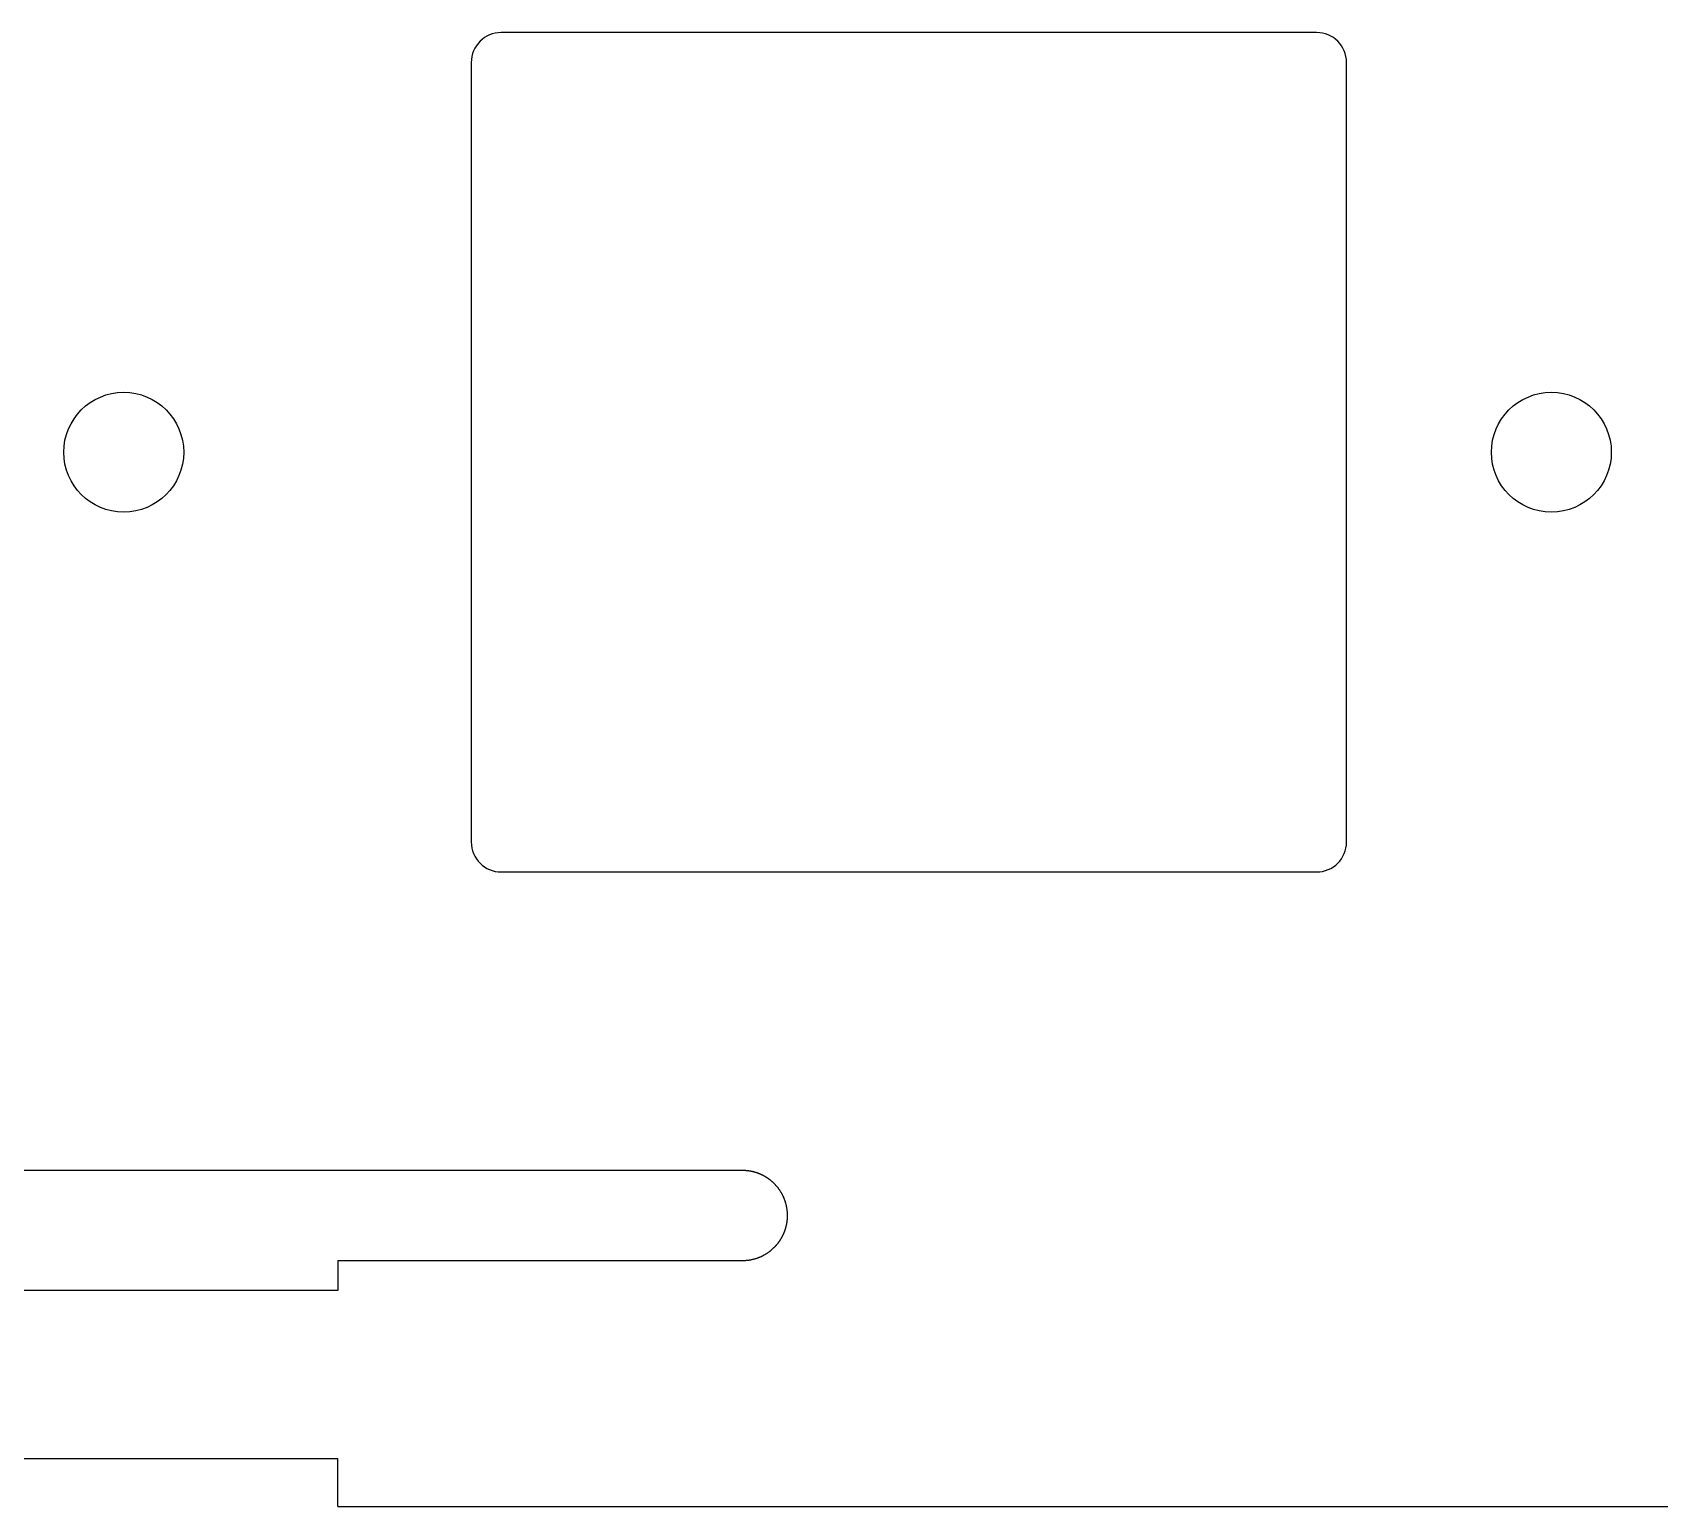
# Model space of a CAD drawing. Header units: millimetres. Extents: x -11 to 340, y -118 to 18.
# Drawn here: x 13.96 to 41.09, y -117.6 to -93.01 of the extents above; entities that cross this region are included whole.
import ezdxf

# ---------------------------------------------------------------- set-up
doc = ezdxf.new("R2010")
doc.units = ezdxf.units.MM
doc.header["$MEASUREMENT"] = 0
doc.layers.get('0').update_dxf_attribs({"linetype": 'CONTINUOUS'})
doc.layers.add('BLACK', color=7, linetype='CONTINUOUS')

msp = doc.modelspace()

# ---------------------------------------------------------------- linework, layer by layer
msp.add_lwpolyline([(21.275, -93.5125), (21.275, -106.5125, 0.414212391), (21.775, -107.0125), (35.375, -107.0125, 0.414213562), (35.875, -106.5125), (35.875, -93.5125, 0.414213562), (35.375, -93.0125), (21.775, -93.0125, 0.414212391)], format="xyb", close=True)
for centre in [(15.478125, -100.0125), (39.290625, -100.0125)]:
    msp.add_circle(centre, 1)
at = {"layer": 'BLACK', "linetype": 'Continuous'}
for p, q in [((25.8, -111.9925), (1.82757, -111.9925)), ((25.800797, -111.9925), (25.8, -111.9925)), ((25.804714, -111.992515), (25.800797, -111.9925)), ((25.808626, -111.992549), (25.804714, -111.992515)), ((25.812539, -111.992603), (25.808626, -111.992549)), ((25.816447, -111.992677), (25.812539, -111.992603)), ((25.820354, -111.992771), (25.816447, -111.992677)), ((25.824257, -111.992885), (25.820354, -111.992771)), ((25.828159, -111.993019), (25.824257, -111.992885)), ((25.832056, -111.993173), (25.828159, -111.993019)), ((25.835954, -111.993347), (25.832056, -111.993173)), ((25.839846, -111.99354), (25.835954, -111.993347)), ((25.843737, -111.993754), (25.839846, -111.99354)), ((25.847623, -111.993988), (25.843737, -111.993754)), ((25.851509, -111.994241), (25.847623, -111.993988)), ((25.85539, -111.994514), (25.851509, -111.994241)), ((25.85927, -111.994808), (25.85539, -111.994514)), ((25.863144, -111.995121), (25.85927, -111.994808)), ((25.867018, -111.995453), (25.863144, -111.995121)), ((25.870886, -111.995806), (25.867018, -111.995453)), ((25.874753, -111.996179), (25.870886, -111.995806)), ((25.878614, -111.996571), (25.874753, -111.996179)), ((25.882475, -111.996983), (25.878614, -111.996571)), ((25.88633, -111.997415), (25.882475, -111.996983)), ((25.890183, -111.997866), (25.88633, -111.997415)), ((25.894031, -111.998338), (25.890183, -111.997866)), ((25.897878, -111.998829), (25.894031, -111.998338)), ((25.901718, -111.99934), (25.897878, -111.998829)), ((25.905558, -111.99987), (25.901718, -111.99934)), ((25.909391, -112.00042), (25.905558, -111.99987)), ((25.913222, -112.00099), (25.909391, -112.00042)), ((25.917048, -112.00158), (25.913222, -112.00099)), ((25.920871, -112.002189), (25.917048, -112.00158)), ((25.924689, -112.002818), (25.920871, -112.002189)), ((25.928504, -112.003466), (25.924689, -112.002818)), ((25.932313, -112.004134), (25.928504, -112.003466)), ((25.936121, -112.004822), (25.932313, -112.004134)), ((25.939921, -112.005529), (25.936121, -112.004822)), ((25.94372, -112.006256), (25.939921, -112.005529)), ((25.947512, -112.007002), (25.94372, -112.006256)), ((25.951301, -112.007768), (25.947512, -112.007002)), ((25.955084, -112.008553), (25.951301, -112.007768)), ((25.958865, -112.009358), (25.955084, -112.008553)), ((25.962638, -112.010182), (25.958865, -112.009358)), ((25.966409, -112.011026), (25.962638, -112.010182)), ((25.970173, -112.011889), (25.966409, -112.011026)), ((25.973934, -112.012772), (25.970173, -112.011889)), ((25.977688, -112.013674), (25.973934, -112.012772)), ((25.98144, -112.014596), (25.977688, -112.013674)), ((25.985183, -112.015536), (25.98144, -112.014596)), ((25.988924, -112.016496), (25.985183, -112.015536)), ((25.992658, -112.017476), (25.988924, -112.016496)), ((25.996388, -112.018475), (25.992658, -112.017476)), ((26.000111, -112.019492), (25.996388, -112.018475)), ((26.00383, -112.02053), (26.000111, -112.019492)), ((26.007542, -112.021586), (26.00383, -112.02053)), ((26.01125, -112.022662), (26.007542, -112.021586)), ((26.01495, -112.023757), (26.01125, -112.022662)), ((26.018647, -112.024871), (26.01495, -112.023757)), ((26.022336, -112.026004), (26.018647, -112.024871)), ((26.026021, -112.027157), (26.022336, -112.026004)), ((26.029697, -112.028328), (26.026021, -112.027157)), ((26.03337, -112.029519), (26.029697, -112.028328)), ((26.037035, -112.030728), (26.03337, -112.029519)), ((26.040695, -112.031957), (26.037035, -112.030728)), ((26.044347, -112.033204), (26.040695, -112.031957)), ((26.047994, -112.034471), (26.044347, -112.033204)), ((26.051633, -112.035756), (26.047994, -112.034471)), ((26.055268, -112.037061), (26.051633, -112.035756)), ((26.058894, -112.038384), (26.055268, -112.037061)), ((26.062515, -112.039726), (26.058894, -112.038384)), ((26.066127, -112.041087), (26.062515, -112.039726)), ((26.069734, -112.042467), (26.066127, -112.041087)), ((26.073332, -112.043865), (26.069734, -112.042467)), ((26.076926, -112.045282), (26.073332, -112.043865)), ((26.08051, -112.046718), (26.076926, -112.045282)), ((26.084088, -112.048173), (26.08051, -112.046718)), ((26.087658, -112.049646), (26.084088, -112.048173)), ((26.091222, -112.051138), (26.087658, -112.049646)), ((26.094777, -112.052648), (26.091222, -112.051138)), ((26.098326, -112.054177), (26.094777, -112.052648)), ((26.101865, -112.055724), (26.098326, -112.054177)), ((26.105399, -112.057291), (26.101865, -112.055724)), ((26.108922, -112.058875), (26.105399, -112.057291)), ((26.11244, -112.060478), (26.108922, -112.058875)), ((26.115948, -112.062098), (26.11244, -112.060478)), ((26.11945, -112.063738), (26.115948, -112.062098)), ((26.122941, -112.065395), (26.11945, -112.063738)), ((26.126426, -112.067072), (26.122941, -112.065395)), ((26.129901, -112.068765), (26.126426, -112.067072)), ((26.133369, -112.070478), (26.129901, -112.068765)), ((26.136827, -112.072208), (26.133369, -112.070478)), ((26.140278, -112.073957), (26.136827, -112.072208)), ((26.143719, -112.075723), (26.140278, -112.073957)), ((26.147153, -112.077507), (26.143719, -112.075723)), ((26.150576, -112.079309), (26.147153, -112.077507)), ((26.153991, -112.08113), (26.150576, -112.079309)), ((26.157396, -112.082967), (26.153991, -112.08113)), ((26.160793, -112.084824), (26.157396, -112.082967)), ((26.16418, -112.086697), (26.160793, -112.084824)), ((26.167558, -112.088588), (26.16418, -112.086697)), ((26.170926, -112.090497), (26.167558, -112.088588)), ((26.174286, -112.092424), (26.170926, -112.090497)), ((26.177634, -112.094368), (26.174286, -112.092424)), ((26.180974, -112.096329), (26.177634, -112.094368)), ((26.184303, -112.098308), (26.180974, -112.096329)), ((26.187624, -112.100305), (26.184303, -112.098308)), ((26.190933, -112.102318), (26.187624, -112.100305)), ((26.194233, -112.10435), (26.190933, -112.102318)), ((26.197522, -112.106398), (26.194233, -112.10435)), ((26.200802, -112.108463), (26.197522, -112.106398)), ((26.20407, -112.110546), (26.200802, -112.108463)), ((26.207329, -112.112646), (26.20407, -112.110546)), ((26.210577, -112.114762), (26.207329, -112.112646)), ((26.213814, -112.116896), (26.210577, -112.114762)), ((26.21704, -112.119046), (26.213814, -112.116896)), ((26.220256, -112.121214), (26.21704, -112.119046)), ((26.223461, -112.123398), (26.220256, -112.121214)), ((26.226655, -112.125599), (26.223461, -112.123398)), ((26.229837, -112.127816), (26.226655, -112.125599)), ((26.233009, -112.13005), (26.229837, -112.127816)), ((26.236169, -112.1323), (26.233009, -112.13005)), ((26.239318, -112.134568), (26.236169, -112.1323)), ((26.242455, -112.136851), (26.239318, -112.134568)), ((26.245581, -112.139151), (26.242455, -112.136851)), ((26.248695, -112.141467), (26.245581, -112.139151)), ((26.251797, -112.143799), (26.248695, -112.141467)), ((26.254888, -112.146148), (26.251797, -112.143799)), ((26.257967, -112.148512), (26.254888, -112.146148)), ((26.261033, -112.150893), (26.257967, -112.148512)), ((26.264088, -112.153289), (26.261033, -112.150893)), ((26.26713, -112.155701), (26.264088, -112.153289)), ((26.27016, -112.15813), (26.26713, -112.155701)), ((26.273177, -112.160573), (26.27016, -112.15813)), ((26.276183, -112.163033), (26.273177, -112.160573)), ((26.279175, -112.165508), (26.276183, -112.163033)), ((26.282155, -112.167998), (26.279175, -112.165508)), ((26.285123, -112.170504), (26.282155, -112.167998)), ((26.288077, -112.173026), (26.285123, -112.170504)), ((26.291019, -112.175562), (26.288077, -112.173026)), ((26.293947, -112.178114), (26.291019, -112.175562)), ((26.296863, -112.180681), (26.293947, -112.178114)), ((26.299765, -112.183263), (26.296863, -112.180681)), ((26.302654, -112.18586), (26.299765, -112.183263)), ((26.30553, -112.188472), (26.302654, -112.18586)), ((26.308392, -112.191099), (26.30553, -112.188472)), ((26.311241, -112.19374), (26.308392, -112.191099)), ((26.314076, -112.196397), (26.311241, -112.19374)), ((26.316898, -112.199067), (26.314076, -112.196397)), ((26.319705, -112.201753), (26.316898, -112.199067)), ((26.322499, -112.204452), (26.319705, -112.201753)), ((26.325279, -112.207166), (26.322499, -112.204452)), ((26.328045, -112.209895), (26.325279, -112.207166)), ((26.330797, -112.212637), (26.328045, -112.209895)), ((26.336258, -112.218165), (26.330797, -112.212637)), ((26.341662, -112.223748), (26.336258, -112.218165)), ((26.347008, -112.229386), (26.341662, -112.223748)), ((26.352295, -112.235078), (26.347008, -112.229386)), ((26.357522, -112.240824), (26.352295, -112.235078)), ((26.36269, -112.246624), (26.357522, -112.240824)), ((26.367798, -112.252475), (26.36269, -112.246624)), ((26.372844, -112.258379), (26.367798, -112.252475)), ((26.377829, -112.264333), (26.372844, -112.258379)), ((26.382751, -112.270337), (26.377829, -112.264333)), ((26.387611, -112.276391), (26.382751, -112.270337)), ((26.392407, -112.282494), (26.387611, -112.276391)), ((26.39714, -112.288645), (26.392407, -112.282494)), ((26.401807, -112.294843), (26.39714, -112.288645)), ((26.40641, -112.301087), (26.401807, -112.294843)), ((26.410948, -112.307378), (26.40641, -112.301087)), ((26.415419, -112.313714), (26.410948, -112.307378)), ((26.419824, -112.320094), (26.415419, -112.313714)), ((26.424162, -112.326517), (26.419824, -112.320094)), ((26.428432, -112.332984), (26.424162, -112.326517)), ((26.432634, -112.339493), (26.428432, -112.332984)), ((26.436769, -112.346044), (26.432634, -112.339493)), ((26.440834, -112.352635), (26.436769, -112.346044)), ((26.44483, -112.359266), (26.440834, -112.352635)), ((26.448756, -112.365936), (26.44483, -112.359266)), ((26.452613, -112.372645), (26.448756, -112.365936)), ((26.456399, -112.379392), (26.452613, -112.372645)), ((26.460114, -112.386176), (26.456399, -112.379392)), ((26.463757, -112.392996), (26.460114, -112.386176)), ((26.46733, -112.399852), (26.463757, -112.392996)), ((26.47083, -112.406743), (26.46733, -112.399852)), ((26.474258, -112.413668), (26.47083, -112.406743)), ((26.477614, -112.420627), (26.474258, -112.413668)), ((26.480896, -112.427618), (26.477614, -112.420627)), ((26.484106, -112.434642), (26.480896, -112.427618)), ((26.487242, -112.441697), (26.484106, -112.434642)), ((26.490304, -112.448782), (26.487242, -112.441697)), ((26.493292, -112.455898), (26.490304, -112.448782)), ((26.496206, -112.463043), (26.493292, -112.455898)), ((26.499045, -112.470217), (26.496206, -112.463043)), ((26.501809, -112.477419), (26.499045, -112.470217)), ((26.504499, -112.484648), (26.501809, -112.477419)), ((26.507112, -112.491903), (26.504499, -112.484648)), ((26.509651, -112.499185), (26.507112, -112.491903)), ((26.512113, -112.506493), (26.509651, -112.499185)), ((26.5145, -112.513825), (26.512113, -112.506493)), ((26.51681, -112.521181), (26.5145, -112.513825)), ((26.519045, -112.528561), (26.51681, -112.521181)), ((26.521202, -112.535964), (26.519045, -112.528561)), ((26.523283, -112.543389), (26.521202, -112.535964)), ((26.525287, -112.550836), (26.523283, -112.543389)), ((26.527214, -112.558304), (26.525287, -112.550836)), ((26.529064, -112.565792), (26.527214, -112.558304)), ((26.530836, -112.573301), (26.529064, -112.565792)), ((26.532531, -112.580829), (26.530836, -112.573301)), ((26.534148, -112.588376), (26.532531, -112.580829)), ((26.535687, -112.595941), (26.534148, -112.588376)), ((26.537149, -112.603524), (26.535687, -112.595941)), ((26.538532, -112.611124), (26.537149, -112.603524)), ((26.539837, -112.618741), (26.538532, -112.611124)), ((26.535498, -112.890012), (26.536244, -112.88622)), ((26.536244, -112.88622), (26.536971, -112.882421)), ((26.536971, -112.882421), (26.537678, -112.878621)), ((26.537678, -112.878621), (26.538366, -112.874814)), ((26.538366, -112.874814), (26.539034, -112.871005)), ((26.539034, -112.871005), (26.539682, -112.867189)), ((26.539682, -112.867189), (26.540311, -112.863372)), ((26.541064, -112.626375), (26.539837, -112.618741)), ((26.540311, -112.863372), (26.54092, -112.859548)), ((26.54092, -112.859548), (26.54151, -112.855723)), ((26.542213, -112.634024), (26.541064, -112.626375)), ((26.54151, -112.855723), (26.54208, -112.851891)), ((26.54208, -112.851891), (26.54263, -112.848058)), ((26.543283, -112.641688), (26.542213, -112.634024)), ((26.54263, -112.848058), (26.54316, -112.844219)), ((26.54316, -112.844219), (26.543671, -112.840378)), ((26.544274, -112.649367), (26.543283, -112.641688)), ((26.543671, -112.840378), (26.544162, -112.836531)), ((26.544162, -112.836531), (26.544634, -112.832684)), ((26.545187, -112.65706), (26.544274, -112.649367)), ((26.544634, -112.832684), (26.545085, -112.82883)), ((26.545085, -112.82883), (26.545517, -112.824975)), ((26.546021, -112.664768), (26.545187, -112.65706)), ((26.545517, -112.824975), (26.545929, -112.821115)), ((26.545929, -112.821115), (26.546321, -112.817253)), ((26.546775, -112.672488), (26.546021, -112.664768)), ((26.546321, -112.817253), (26.546694, -112.813386)), ((26.546694, -112.813386), (26.547047, -112.809518)), ((26.547451, -112.680221), (26.546775, -112.672488)), ((26.547047, -112.809518), (26.547379, -112.805644)), ((26.547379, -112.805644), (26.547692, -112.80177)), ((26.548048, -112.687967), (26.547451, -112.680221)), ((26.547692, -112.80177), (26.547986, -112.79789)), ((26.547986, -112.79789), (26.548259, -112.794009)), ((26.548565, -112.695725), (26.548048, -112.687967)), ((26.548259, -112.794009), (26.548512, -112.790124)), ((26.548512, -112.790124), (26.548746, -112.786237)), ((26.549003, -112.703494), (26.548565, -112.695725)), ((26.548746, -112.786237), (26.54896, -112.782346)), ((26.54896, -112.782346), (26.549153, -112.778454)), ((26.549362, -112.711275), (26.549003, -112.703494)), ((26.549153, -112.778454), (26.549327, -112.774557)), ((26.549327, -112.774557), (26.549481, -112.770659)), ((26.549641, -112.719066), (26.549362, -112.711275)), ((26.549481, -112.770659), (26.549615, -112.766757)), ((26.549615, -112.766757), (26.549729, -112.762854)), ((26.54984, -112.726868), (26.549641, -112.719066)), ((26.549729, -112.762854), (26.549823, -112.758947)), ((26.549823, -112.758947), (26.549897, -112.755039)), ((26.54996, -112.734679), (26.54984, -112.726868)), ((26.549897, -112.755039), (26.549951, -112.751127)), ((26.549951, -112.751127), (26.549985, -112.747214)), ((26.55, -112.7425), (26.54996, -112.734679)), ((26.549985, -112.747214), (26.55, -112.743297)), ((26.55, -112.743297), (26.55, -112.7425)), ((26.423454, -113.159541), (26.425604, -113.156315)), ((26.425604, -113.156315), (26.427738, -113.153077)), ((26.427738, -113.153077), (26.429854, -113.14983)), ((26.429854, -113.14983), (26.431954, -113.146571)), ((26.431954, -113.146571), (26.434037, -113.143302)), ((26.434037, -113.143302), (26.436102, -113.140023)), ((26.436102, -113.140023), (26.43815, -113.136734)), ((26.43815, -113.136734), (26.440182, -113.133433)), ((26.440182, -113.133433), (26.442195, -113.130124)), ((26.442195, -113.130124), (26.444192, -113.126804)), ((26.444192, -113.126804), (26.446171, -113.123475)), ((26.446171, -113.123475), (26.448132, -113.120134)), ((26.448132, -113.120134), (26.450076, -113.116786)), ((26.450076, -113.116786), (26.452003, -113.113426)), ((26.452003, -113.113426), (26.453912, -113.110059)), ((26.453912, -113.110059), (26.455803, -113.10668)), ((26.455803, -113.10668), (26.457676, -113.103294)), ((26.457676, -113.103294), (26.459533, -113.099896)), ((26.459533, -113.099896), (26.46137, -113.096491)), ((26.46137, -113.096491), (26.463191, -113.093076)), ((26.463191, -113.093076), (26.464993, -113.089653)), ((26.464993, -113.089653), (26.466777, -113.08622)), ((26.466777, -113.08622), (26.468543, -113.082779)), ((26.468543, -113.082779), (26.470292, -113.079328)), ((26.470292, -113.079328), (26.472022, -113.07587)), ((26.472022, -113.07587), (26.473735, -113.072402)), ((26.473735, -113.072402), (26.475428, -113.068927)), ((26.475428, -113.068927), (26.477105, -113.065442)), ((26.477105, -113.065442), (26.478762, -113.06195)), ((26.478762, -113.06195), (26.480402, -113.058448)), ((26.480402, -113.058448), (26.482022, -113.05494)), ((26.482022, -113.05494), (26.483625, -113.051423)), ((26.483625, -113.051423), (26.485209, -113.047899)), ((26.485209, -113.047899), (26.486776, -113.044365)), ((26.486776, -113.044365), (26.488323, -113.040826)), ((26.488323, -113.040826), (26.489852, -113.037277)), ((26.489852, -113.037277), (26.491362, -113.033722)), ((26.491362, -113.033722), (26.492854, -113.030158)), ((26.492854, -113.030158), (26.494327, -113.026589)), ((26.494327, -113.026589), (26.495782, -113.02301)), ((26.495782, -113.02301), (26.497218, -113.019426)), ((26.497218, -113.019426), (26.498635, -113.015833)), ((26.498635, -113.015833), (26.500033, -113.012234)), ((26.500033, -113.012234), (26.501413, -113.008627)), ((26.501413, -113.008627), (26.502774, -113.005015)), ((26.502774, -113.005015), (26.504116, -113.001394)), ((26.504116, -113.001394), (26.505439, -112.997768)), ((26.505439, -112.997768), (26.506744, -112.994134)), ((26.506744, -112.994134), (26.508029, -112.990495)), ((26.508029, -112.990495), (26.509296, -112.986847)), ((26.509296, -112.986847), (26.510543, -112.983195)), ((26.510543, -112.983195), (26.511772, -112.979535)), ((26.511772, -112.979535), (26.512981, -112.975871)), ((26.512981, -112.975871), (26.514172, -112.972198)), ((26.514172, -112.972198), (26.515343, -112.968521)), ((26.515343, -112.968521), (26.516496, -112.964836)), ((26.516496, -112.964836), (26.517629, -112.961148)), ((26.517629, -112.961148), (26.518743, -112.957451)), ((26.518743, -112.957451), (26.519838, -112.95375)), ((26.519838, -112.95375), (26.520914, -112.950042)), ((26.520914, -112.950042), (26.52197, -112.946331)), ((26.52197, -112.946331), (26.523008, -112.942611)), ((26.523008, -112.942611), (26.524025, -112.938888)), ((26.524025, -112.938888), (26.525024, -112.935158)), ((26.525024, -112.935158), (26.526004, -112.931425)), ((26.526004, -112.931425), (26.526964, -112.927684)), ((26.526964, -112.927684), (26.527904, -112.92394)), ((26.527904, -112.92394), (26.528826, -112.920189)), ((26.528826, -112.920189), (26.529728, -112.916435)), ((26.529728, -112.916435), (26.530611, -112.912673)), ((26.530611, -112.912673), (26.531474, -112.908909)), ((26.531474, -112.908909), (26.532318, -112.905138)), ((26.532318, -112.905138), (26.533142, -112.901365)), ((26.533142, -112.901365), (26.533947, -112.897584)), ((26.533947, -112.897584), (26.534732, -112.893802)), ((26.534732, -112.893802), (26.535498, -112.890012)), ((26.093718, -113.432804), (26.100804, -113.429742)), ((26.100804, -113.429742), (26.107859, -113.426606)), ((26.107859, -113.426606), (26.114882, -113.423397)), ((26.114882, -113.423397), (26.121873, -113.420114)), ((26.121873, -113.420114), (26.128832, -113.416758)), ((26.128832, -113.416758), (26.135757, -113.41333)), ((26.135757, -113.41333), (26.142648, -113.40983)), ((26.142648, -113.40983), (26.149504, -113.406258)), ((26.149504, -113.406258), (26.156324, -113.402614)), ((26.156324, -113.402614), (26.163108, -113.398899)), ((26.163108, -113.398899), (26.169855, -113.395113)), ((26.169855, -113.395113), (26.176564, -113.391256)), ((26.176564, -113.391256), (26.183234, -113.38733)), ((26.183234, -113.38733), (26.189866, -113.383334)), ((26.189866, -113.383334), (26.196457, -113.379269)), ((26.196457, -113.379269), (26.203007, -113.375135)), ((26.203007, -113.375135), (26.209516, -113.370932)), ((26.209516, -113.370932), (26.215983, -113.366662)), ((26.215983, -113.366662), (26.222407, -113.362324)), ((26.222407, -113.362324), (26.228787, -113.357919)), ((26.228787, -113.357919), (26.235122, -113.353448)), ((26.235122, -113.353448), (26.241413, -113.34891)), ((26.241413, -113.34891), (26.247658, -113.344308)), ((26.247658, -113.344308), (26.253856, -113.33964)), ((26.253856, -113.33964), (26.260006, -113.334907)), ((26.260006, -113.334907), (26.266109, -113.330111)), ((26.266109, -113.330111), (26.272163, -113.325252)), ((26.272163, -113.325252), (26.278167, -113.320329)), ((26.278167, -113.320329), (26.284122, -113.315344)), ((26.284122, -113.315344), (26.290025, -113.310298)), ((26.290025, -113.310298), (26.295876, -113.305191)), ((26.295876, -113.305191), (26.301676, -113.300023)), ((26.301676, -113.300023), (26.307422, -113.294795)), ((26.307422, -113.294795), (26.313114, -113.289508)), ((26.313114, -113.289508), (26.318753, -113.284162)), ((26.318753, -113.284162), (26.324336, -113.278758)), ((26.324336, -113.278758), (26.329863, -113.273297)), ((26.329863, -113.273297), (26.332605, -113.270545)), ((26.332605, -113.270545), (26.335334, -113.267779)), ((26.335334, -113.267779), (26.338048, -113.264999)), ((26.338048, -113.264999), (26.340748, -113.262206)), ((26.340748, -113.262206), (26.343433, -113.259398)), ((26.343433, -113.259398), (26.346104, -113.256576)), ((26.346104, -113.256576), (26.34876, -113.253741)), ((26.34876, -113.253741), (26.351401, -113.250892)), ((26.351401, -113.250892), (26.354028, -113.24803)), ((26.354028, -113.24803), (26.35664, -113.245154)), ((26.35664, -113.245154), (26.359237, -113.242265)), ((26.359237, -113.242265), (26.361819, -113.239363)), ((26.361819, -113.239363), (26.364386, -113.236448)), ((26.364386, -113.236448), (26.366938, -113.233519)), ((26.366938, -113.233519), (26.369474, -113.230577)), ((26.369474, -113.230577), (26.371996, -113.227623)), ((26.371996, -113.227623), (26.374502, -113.224656)), ((26.374502, -113.224656), (26.376992, -113.221676)), ((26.376992, -113.221676), (26.379467, -113.218683)), ((26.379467, -113.218683), (26.381927, -113.215678)), ((26.381927, -113.215678), (26.38437, -113.21266)), ((26.38437, -113.21266), (26.386799, -113.20963)), ((26.386799, -113.20963), (26.389211, -113.206588)), ((26.389211, -113.206588), (26.391607, -113.203533)), ((26.391607, -113.203533), (26.393988, -113.200467)), ((26.393988, -113.200467), (26.396352, -113.197388)), ((26.396352, -113.197388), (26.398701, -113.194298)), ((26.398701, -113.194298), (26.401033, -113.191195)), ((26.401033, -113.191195), (26.403349, -113.188081)), ((26.403349, -113.188081), (26.405649, -113.184955)), ((26.405649, -113.184955), (26.407932, -113.181818)), ((26.407932, -113.181818), (26.4102, -113.178669)), ((26.4102, -113.178669), (26.41245, -113.175509)), ((26.41245, -113.175509), (26.414684, -113.172337)), ((26.414684, -113.172337), (26.416901, -113.169155)), ((26.416901, -113.169155), (26.419103, -113.165961)), ((26.419103, -113.165961), (26.421286, -113.162757)), ((26.421286, -113.162757), (26.423454, -113.159541)), ((19.05, -113.4925), (19.05, -113.995029)), ((19.05, -113.4925), (25.8, -113.4925)), ((25.8, -113.4925), (25.807821, -113.49246)), ((25.807821, -113.49246), (25.815632, -113.49234)), ((25.815632, -113.49234), (25.823434, -113.492141)), ((25.823434, -113.492141), (25.831225, -113.491862)), ((25.831225, -113.491862), (25.839006, -113.491503)), ((25.839006, -113.491503), (25.846775, -113.491065)), ((25.846775, -113.491065), (25.854533, -113.490548)), ((25.854533, -113.490548), (25.862279, -113.489951)), ((25.862279, -113.489951), (25.870012, -113.489275)), ((25.870012, -113.489275), (25.877733, -113.488521)), ((25.877733, -113.488521), (25.88544, -113.487687)), ((25.88544, -113.487687), (25.893133, -113.486774)), ((25.893133, -113.486774), (25.900812, -113.485783)), ((25.900812, -113.485783), (25.908476, -113.484713)), ((25.908476, -113.484713), (25.916126, -113.483564)), ((25.916126, -113.483564), (25.923759, -113.482337)), ((25.923759, -113.482337), (25.931376, -113.481032)), ((25.931376, -113.481032), (25.938976, -113.479649)), ((25.938976, -113.479649), (25.946559, -113.478187)), ((25.946559, -113.478187), (25.954125, -113.476648)), ((25.954125, -113.476648), (25.961672, -113.475031)), ((25.961672, -113.475031), (25.9692, -113.473336)), ((25.9692, -113.473336), (25.976708, -113.471564)), ((25.976708, -113.471564), (25.984197, -113.469714)), ((25.984197, -113.469714), (25.991665, -113.467787)), ((25.991665, -113.467787), (25.999112, -113.465783)), ((25.999112, -113.465783), (26.006537, -113.463702)), ((26.006537, -113.463702), (26.013939, -113.461545)), ((26.013939, -113.461545), (26.021319, -113.459311)), ((26.021319, -113.459311), (26.028676, -113.457)), ((26.028676, -113.457), (26.036008, -113.454613)), ((26.036008, -113.454613), (26.043315, -113.452151)), ((26.043315, -113.452151), (26.050597, -113.449612)), ((26.050597, -113.449612), (26.057853, -113.446999)), ((26.057853, -113.446999), (26.065082, -113.444309)), ((26.065082, -113.444309), (26.072284, -113.441545)), ((26.072284, -113.441545), (26.079457, -113.438706)), ((26.079457, -113.438706), (26.086602, -113.435792)), ((26.086602, -113.435792), (26.093718, -113.432804)), ((19.05, -113.995029), (6.35, -113.995029)), ((6.35, -116.795029), (19.05, -116.795029)), ((19.05, -117.595029), (19.05, -116.795029)), ((19.05, -117.595029), (49.05, -117.595029))]:
    msp.add_line(p, q, dxfattribs=at)

doc.saveas('drawing.dxf')
